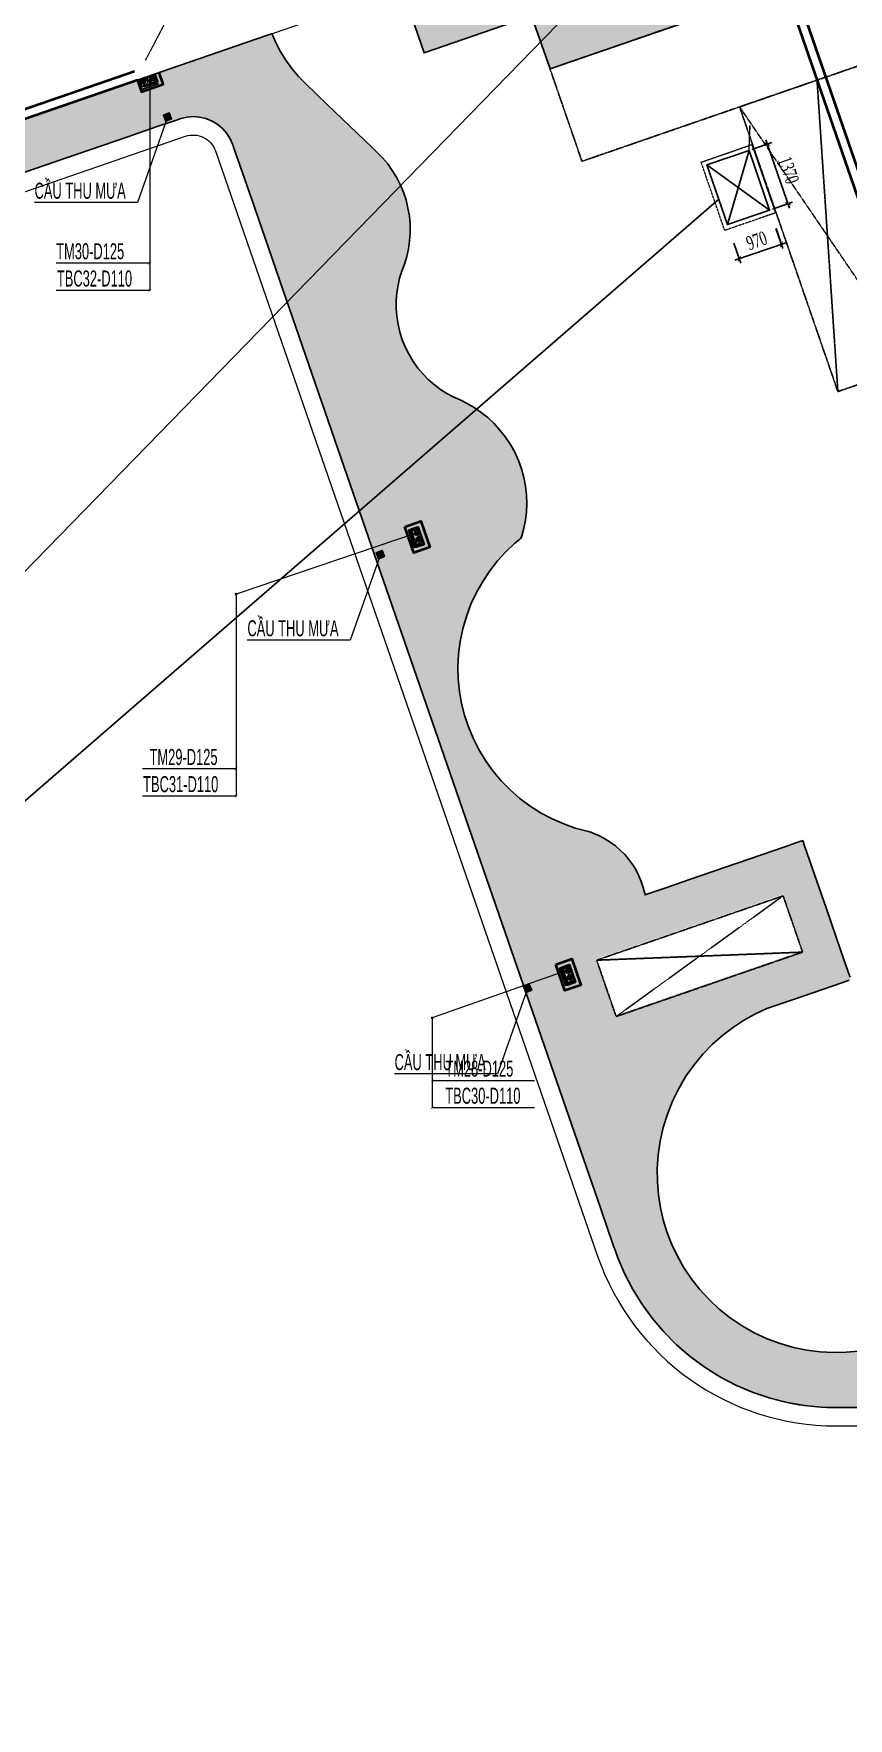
# Model space of a CAD drawing. Header units: millimetres. Extents: x -361340115 to 361596335, y -276742102 to 277032639.
# Drawn here: x 112941 to 130696, y 10792 to 47513 of the extents above; entities that cross this region are included whole.
import ezdxf
from ezdxf.lldxf.tags import DXFTag

# ---------------------------------------------------------------- set-up
doc = ezdxf.new("R2010")
doc.units = ezdxf.units.MM
doc.header["$MEASUREMENT"] = 0
doc.linetypes.add('DASHED', pattern=[4.5, 3, -1.5])
doc.linetypes.add('HIDDEN', pattern=[0.375, 0.25, -0.125])
for name, color, linetype, lineweight in [('A-DOOR', 1, 'Continuous', 9), ('AUDIT_I_220808132811-11', 7, 'Continuous', 9), ('KT-Kich thuoc', 159, 'Continuous', 18), ('KT-lomo nuoc', 3, 'HIDDEN', 5), ('KT-Net cat', 1, 'Continuous', 40), ('KT-Net thay', 7, 'Continuous', 15), ('SPE-MEP-HVAC', 140, 'Continuous', 0), ('Text _H2H', 7, 'Continuous', 18)]:
    doc.layers.add(name, color=color, linetype=linetype, lineweight=lineweight)
for name, color, linetype in [('A-FLOR-OVHD', 40, 'DASHED'), ('A-LANDSCAPE', 83, 'Continuous'), ('Hydraulic - Thep V', 9, 'Continuous'), ('KT-Net manh', 139, 'Continuous'), ('NDT text', 231, 'Continuous'), ('NDT Thiet bi', 40, 'Continuous'), ('ống thông hơi', 31, 'TH')]:
    doc.layers.add(name, color=color, linetype=linetype)
doc.layers.add('A-REVCLOUD', color=7, linetype='Continuous', true_color=0xfa291e)
doc.layers.add('MEP', color=130, linetype='Continuous', plot=False)
doc.styles.get("Standard").update_dxf_attribs({"font": 'arial.ttf'})
doc.styles.add('TEXTKT', font='hoatbif.shx', dxfattribs={"width": 0.8})
doc.styles.add('uv-abc', font='uv-abc.shx', dxfattribs={"width": 0.85, "height": 150})
doc.styles.add('vntimeh.shx', font='vntimeh.shx', dxfattribs={"width": 0.65})
tags = doc.linetypes.add('TH', pattern='A,1143.876301,["TH",Standard,S=466.984787,R=0,X=0,Y=-199.758304],53.151103,-896.638454,1197.027404', length=3290.693262).pattern_tags.tags
tags[4] = DXFTag(74, 10)
doc.dimstyles.new('1-150-HVAC DIM', dxfattribs={"dimscale": 100, "dimtxt": 3, "dimasz": 1, "dimexe": 1, "dimexo": 0, "dimgap": 1, "dimtad": 1, "dimdec": 0, "dimrnd": 10, "dimzin": 0, "dimdsep": 46, "dimtxsty": 'vntimeh.shx', "dimblk": 'ARCHTICK', "dimcen": 0.2, "dimdle": 1, "dimclrd": 7, "dimclre": 7, "dimclrt": 150, "dimadec": 0, "dimazin": 0, "dimtm": 1e-09, "dimtfac": 1, "dimtdec": 0, "dimtix": 1, "dimtmove": 0, "dimatfit": 3, "dimfxl": 3.6, "dimfxlon": 1, "dimtzin": 0, "dimarcsym": 0})
doc.dimstyles.new('1-40', dxfattribs={"dimscale": 40, "dimtxt": 5, "dimasz": 1.4, "dimexe": 1.4, "dimexo": 0.5, "dimgap": 0.5, "dimtad": 1, "dimdec": 0, "dimzin": 0, "dimdsep": 46, "dimtxsty": 'TEXTKT', "dimblk": 'ARCHTICK', "dimcen": 1.2, "dimdle": 1.2, "dimclrd": 7, "dimclre": 7, "dimclrt": 7, "dimadec": 0, "dimazin": 0, "dimtfac": 0.04, "dimtdec": 0, "dimtix": 1, "dimtmove": 2, "dimatfit": 3, "dimfxl": 1, "dimtolj": 2, "dimtzin": 0, "dimlwd": 5, "dimlwe": 5, "dimarcsym": 0})

# ---------------------------------------------------------------- blocks, each defined once
blk = doc.blocks.new('*U110')
at = {"layer": 'KT-lomo nuoc', "ltscale": 500}
for p, q in [((211, 273), (0, 0)), ((43, 297), (168, -24))]:
    blk.add_line(p, q, dxfattribs=at)
blk.add_lwpolyline([(43, 297), (211, 273), (168, -24), (0, 0)], close=True, dxfattribs=at)
blk = doc.blocks.new('*U116')
at = {"layer": 'KT-lomo nuoc', "ltscale": 500}
for p, q in [((211, 273), (0, 0)), ((43, 297), (168, -24))]:
    blk.add_line(p, q, dxfattribs=at)
blk.add_lwpolyline([(43, 297), (211, 273), (168, -24), (0, 0)], close=True, dxfattribs=at)
blk = doc.blocks.new('*U117')
at = {"layer": 'KT-lomo nuoc', "ltscale": 500}
for p, q in [((297, -43), (-24, -168)), ((273, -211), (0, 0))]:
    blk.add_line(p, q, dxfattribs=at)
blk.add_lwpolyline([(297, -43), (273, -211), (-24, -168), (0, 0)], close=True, dxfattribs=at)
blk = doc.blocks.new('A$C0DB07F86')
at = {"layer": 'KT-Net cat', "elevation": 0}
for points in [[(-62410, 8336), (-62322, 8080), (-61849, 8244), (-61938, 8499)], [(-62316, 8368), (-62260, 8208), (-61976, 8305), (-62032, 8466)]]:
    blk.add_lwpolyline(points, dxfattribs=at)
for points in [[(-56584, -1399), (-56234, -1279), (-56039, -1846), (-56388, -1967)], [(-56457, -1461), (-56296, -1406), (-56165, -1784), (-56326, -1839)], [(-53289, -10943), (-52939, -10822), (-52744, -11390), (-53093, -11510)], [(-53162, -11005), (-53001, -10950), (-52871, -11328), (-53031, -11383)]]:
    blk.add_lwpolyline(points, close=True, dxfattribs=at)
at = {"layer": 'KT-lomo nuoc', "linetype": 'HIDDEN', "xscale": -0.9999999999999997, "rotation": 10.8976534755902}
for name, p in [('*U117', (-62032, 8466, 0)), ('*U116', (-56183, -1734, 0)), ('*U110', (-52889, -11276, 0))]:
    blk.add_blockref(name, p, dxfattribs=at)
blk = doc.blocks.new('skylight+openings')
at = {"layer": 'A-FLOR-OVHD', "color": 4, "elevation": 2}
blk.add_lwpolyline([(49799, 14496), (58320, 14496), (58320, 12365), (49799, 12365)], close=True, dxfattribs=at)
at = {"layer": 'A-FLOR-OVHD'}
for points, elevation in [([(53434, 5800), (55220, 5800), (55220, 12365), (53434, 12365)], 0), ([(44420, -4200), (48719, -4200), (48719, -5499), (44420, -5499)], -6)]:
    blk.add_lwpolyline(points, close=True, dxfattribs=dict(at, elevation=elevation))
for points, elevation in [([(55220, 12365), (53434, 5800)], 0), ([(55220, 5800), (53434, 12365)], 0), ([(48719, -4200), (44420, -5499)], -6), ([(44420, -4200), (48719, -5499)], -6)]:
    blk.add_lwpolyline(points, dxfattribs=dict(at, elevation=elevation))
blk = doc.blocks.new('_ARCHTICK')
at = {"color": 0, "linetype": 'ByBlock', "const_width": 0.15}
blk.add_lwpolyline([(-0.5, -0.5), (0.5, 0.5)], dxfattribs=at)
blk = doc.blocks.new('*D222')
at = {"layer": 'Defpoints', "color": 0, "transparency": 16777216}
for p in [(51198, -82969, 0), (51647, -84269, 0), (52048, -84130, 0)]:
    blk.add_point(p, dxfattribs=at)
at = {"layer": 'KT-Net manh', "color": 7, "lineweight": -2, "transparency": 16777216}
for p, q in [((51259, -82948, 0), (51694, -82798, 0)), ((51566, -82736, 0), (52080, -84225, 0)), ((51708, -84248, 0), (52142, -84097, 0))]:
    blk.add_line(p, q, dxfattribs=at)
at = {"layer": 'KT-Net manh', "color": 7, "lineweight": -2, "transparency": 16777216, "xscale": 100, "yscale": 100, "zscale": 100}
for p, rotation in [((51599, -82830, 0), 109.0471432416784), ((52048, -84130, 0), 289.0471432416783)]:
    blk.add_blockref('_ARCHTICK', p, dxfattribs=dict(at, rotation=rotation))
at = {"layer": 'KT-Net manh', "color": 150, "transparency": 16777216, "insert": (52060, -83399, 0), "char_height": 300, "attachment_point": 5, "rotation": 289.0471, "style": 'vntimeh.shx'}
blk.add_mtext('1370', dxfattribs=at)
blk = doc.blocks.new('*D223')
at = {"layer": 'Defpoints', "color": 0, "transparency": 16777216}
for p in [(51198, -82969, 0), (50281, -83285, 0), (50987, -85329, 0)]:
    blk.add_point(p, dxfattribs=at)
at = {"layer": 'KT-Net manh', "color": 7, "lineweight": -2, "transparency": 16777216}
for p, q in [((51786, -84672, 0), (51936, -85107, 0)), ((50869, -84988, 0), (51019, -85423, 0)), ((51998, -84979, 0), (50892, -85361, 0))]:
    blk.add_line(p, q, dxfattribs=at)
at = {"layer": 'KT-Net manh', "color": 7, "lineweight": -2, "transparency": 16777216, "xscale": 100, "yscale": 100, "zscale": 100}
for p, rotation in [((51904, -85012, 0), 19.04713795307552), ((50987, -85329, 0), 199.0471379530755)]:
    blk.add_blockref('_ARCHTICK', p, dxfattribs=dict(at, rotation=rotation))
at = {"layer": 'KT-Net manh', "color": 150, "transparency": 16777216, "insert": (51364, -84934, 0), "char_height": 300, "attachment_point": 5, "rotation": 19.0471, "style": 'vntimeh.shx'}
blk.add_mtext('970', dxfattribs=at)
blk = doc.blocks.new('BA')
at = {"layer": 'NDT Thiet bi'}
for p, q in [((-23606, -408374), (-23661, -408374)), ((-23606, -408374), (-23659, -408360)), ((-23606, -408374), (-23659, -408389)), ((-23606, -408374), (-23654, -408347)), ((-23606, -408374), (-23654, -408402)), ((-23645, -408335), (-23606, -408374)), ((-23645, -408413), (-23606, -408374)), ((-23606, -408374), (-23633, -408327)), ((-23606, -408374), (-23633, -408422)), ((-23606, -408374), (-23620, -408321)), ((-23606, -408374), (-23620, -408428)), ((-23606, -408391), (-23606, -408319)), ((-23606, -408374), (-23592, -408321)), ((-23606, -408374), (-23578, -408327)), ((-23567, -408335), (-23606, -408374)), ((-23606, -408374), (-23558, -408347)), ((-23606, -408374), (-23553, -408360)), ((-23606, -408374), (-23551, -408374)), ((-23606, -408374), (-23578, -408422)), ((-23606, -408374), (-23553, -408389)), ((-23606, -408374), (-23558, -408402)), ((-23567, -408413), (-23606, -408374)), ((-23606, -408374), (-23592, -408428)), ((-23606, -408391), (-23606, -408429)), ((-23589, -408374), (-23551, -408374))]:
    blk.add_line(p, q, dxfattribs=at)
blk.add_lwpolyline([(-23680, -408448), (-23532, -408448), (-23532, -408301), (-23680, -408301)], close=True, dxfattribs=at)
blk.add_circle((-23606, -408374), 55, dxfattribs=at)
blk = doc.blocks.new('*U352')
h = blk.add_hatch(color=256)
edge = h.paths.add_edge_path()
edge.add_spline(control_points=[(-55, 0), (-39, -12), (-8, -36), (4, 39), (37, 14), (55, 0)], knot_values=[0, 0, 0, 0, 58.132459, 112.840763, 176.167011, 176.167011, 176.167011, 176.167011], degree=3, periodic=0)
edge.add_ellipse((0, 0), major_axis=(-38.9, 38.9), ratio=1, start_angle=225.0094, end_angle=315)
edge.add_ellipse((0, 0), major_axis=(-38.9, 38.9), ratio=1, start_angle=315, end_angle=405)
blk.add_circle((0, 0), 55)
blk.add_open_spline([(55, 0), (37, 14), (4, 39), (-8, -36), (-39, -12), (-55, 0)], degree=3, knots=[0, 0, 0, 0, 63.326248, 118.034553, 176.167011, 176.167011, 176.167011, 176.167011])
at = {"layer": 'Hydraulic - Thep V', "color": 2}
for p, q in [((-67, -59), (-66, -58)), ((-67, -62), (-66, -62)), ((-64, -62), (-64, -59)), ((-59, -62), (-59, -59)), ((-57, -59), (-57, -58)), ((-57, -62), (-57, -62)), ((57, -59), (57, -58)), ((57, -62), (57, -62)), ((59, -62), (59, -59)), ((64, -62), (64, -59)), ((66, -59), (66, -58)), ((66, -62), (66, -62))]:
    blk.add_line(p, q, dxfattribs=at)
at = {"layer": 'Hydraulic - Thep V', "const_width": 6.72}
blk.add_lwpolyline([(62, -79), (62, 3, 0.40574), (0, 63, 0.40574), (-62, 3), (-62, -79)], format="xyb", dxfattribs=at)
at = {"layer": 'Hydraulic - Thep V', "color": 2}
for points in [[(-56, -57), (-56, -58), (-67, -58), (-67, -57)], [(67, -57), (67, -58), (56, -58), (56, -57)]]:
    blk.add_lwpolyline(points, close=True, dxfattribs=at)
for points in [[(-67, -59), (-67, -62)], [(-57, -58), (-66, -58)], [(-57, -62), (-66, -62)], [(-66, -62), (-57, -62)], [(-57, -62), (-57, -59)], [(66, -58), (57, -58)], [(57, -59), (57, -62)], [(66, -62), (57, -62)], [(57, -62), (66, -62)], [(67, -62), (67, -59)]]:
    blk.add_lwpolyline(points, dxfattribs=at)
for centre, radius, start, end in [((-65, -61), 2.29, 57.0867, 122.9133), ((-65, -60), 2.29, 237.0867, 302.9133), ((-62, -67), 8.65, 73.2213, 106.7787), ((-62, -54), 8.65, 253.2213, 286.7787), ((-58, -61), 2.29, 57.0867, 122.9133), ((-58, -60), 2.29, 237.0867, 302.9133), ((58, -61), 2.29, 57.0867, 122.9133), ((58, -60), 2.29, 237.0867, 302.9133), ((62, -67), 8.65, 73.2213, 106.7787), ((62, -54), 8.65, 253.2213, 286.7787), ((65, -61), 2.29, 57.0867, 122.9133), ((65, -60), 2.29, 237.0867, 302.9133)]:
    blk.add_arc(centre, radius, start, end, dxfattribs=at)
blk = doc.blocks.new('*U353')
h = blk.add_hatch(color=256)
edge = h.paths.add_edge_path()
edge.add_spline(control_points=[(-55, 0), (-39, -12), (-8, -36), (4, 39), (37, 14), (55, 0)], knot_values=[0, 0, 0, 0, 58.132459, 112.840763, 176.167011, 176.167011, 176.167011, 176.167011], degree=3, periodic=0)
edge.add_ellipse((0, 0), major_axis=(-38.9, 38.9), ratio=1, start_angle=225.0094, end_angle=315)
edge.add_ellipse((0, 0), major_axis=(-38.9, 38.9), ratio=1, start_angle=315, end_angle=405)
blk.add_circle((0, 0), 55)
blk.add_open_spline([(55, 0), (37, 14), (4, 39), (-8, -36), (-39, -12), (-55, 0)], degree=3, knots=[0, 0, 0, 0, 63.326248, 118.034553, 176.167011, 176.167011, 176.167011, 176.167011])
at = {"layer": 'Hydraulic - Thep V', "color": 2}
for p, q in [((-67, -59), (-66, -58)), ((-67, -62), (-66, -62)), ((-64, -62), (-64, -59)), ((-59, -62), (-59, -59)), ((-57, -59), (-57, -58)), ((-57, -62), (-57, -62)), ((57, -59), (57, -58)), ((57, -62), (57, -62)), ((59, -62), (59, -59)), ((64, -62), (64, -59)), ((66, -59), (66, -58)), ((66, -62), (66, -62))]:
    blk.add_line(p, q, dxfattribs=at)
at = {"layer": 'Hydraulic - Thep V', "const_width": 6.72}
blk.add_lwpolyline([(62, -79), (62, 3, 0.40574), (0, 63, 0.40574), (-62, 3), (-62, -79)], format="xyb", dxfattribs=at)
at = {"layer": 'Hydraulic - Thep V', "color": 2}
for points in [[(-56, -57), (-56, -58), (-67, -58), (-67, -57)], [(67, -57), (67, -58), (56, -58), (56, -57)]]:
    blk.add_lwpolyline(points, close=True, dxfattribs=at)
for points in [[(-67, -59), (-67, -62)], [(-57, -58), (-66, -58)], [(-57, -62), (-66, -62)], [(-66, -62), (-57, -62)], [(-57, -62), (-57, -59)], [(66, -58), (57, -58)], [(57, -59), (57, -62)], [(66, -62), (57, -62)], [(57, -62), (66, -62)], [(67, -62), (67, -59)]]:
    blk.add_lwpolyline(points, dxfattribs=at)
for centre, radius, start, end in [((-65, -61), 2.29, 57.0867, 122.9133), ((-65, -60), 2.29, 237.0867, 302.9133), ((-62, -67), 8.65, 73.2213, 106.7787), ((-62, -54), 8.65, 253.2213, 286.7787), ((-58, -61), 2.29, 57.0867, 122.9133), ((-58, -60), 2.29, 237.0867, 302.9133), ((58, -61), 2.29, 57.0867, 122.9133), ((58, -60), 2.29, 237.0867, 302.9133), ((62, -67), 8.65, 73.2213, 106.7787), ((62, -54), 8.65, 253.2213, 286.7787), ((65, -61), 2.29, 57.0867, 122.9133), ((65, -60), 2.29, 237.0867, 302.9133)]:
    blk.add_arc(centre, radius, start, end, dxfattribs=at)
blk = doc.blocks.new('EWJRWR')
at = {"extrusion": (1.54584e-19, -1.49429e-06, 1), "elevation": 0}
blk.add_lwpolyline([(-47513, 136860), (-47177, 136860), (-47177, 136875), (-47513, 136875)], close=True, dxfattribs=at)
at = {"layer": 'NDT text'}
for points in [[(-47108, 136860), (-47568, 136860), (-47568, 137115), (-47108, 137115)], [(-47163, 136860), (-47513, 136860), (-47513, 137060), (-47163, 137060)]]:
    blk.add_lwpolyline(points, close=True, dxfattribs=at)
at = {"layer": 'ống thông hơi', "ltscale": 0.6, "extrusion": (0.000642077, -0.063337, 0.997992), "xscale": -1, "rotation": 0.0003954788762872141}
blk.add_blockref('*U352', (-46044, 137132, -8700), dxfattribs=at)
at = {"layer": 'ống thông hơi', "ltscale": 0.6, "extrusion": (0.000642077, -0.063337, 0.997992), "xscale": -1.136363636363638, "yscale": 1.136363636363639, "zscale": 1.136363636363637, "rotation": 0.0003954788762872141}
blk.add_blockref('*U353', (-45876, 137141, -8700), dxfattribs=at)
blk = doc.blocks.new('A$C3d8987ab')
at = {"layer": 'A-REVCLOUD', "color": 6}
for points, elevation in [([(23808.9, -94141.5), (33462.4, -94141.5), (48646.6, -78550.2)], 0), ([(50730.1, -84585.1), (50281.4, -83285.3), (51198.3, -82968.8), (51647, -84268.5), (50730.1, -84585.1)], 0), ([(23669.7, -98323.3), (34057.9, -98323.3), (50539.7, -84033.4)], 1.3)]:
    blk.add_lwpolyline(points, dxfattribs=dict(at, elevation=elevation))
at = {"layer": 'KT-Kich thuoc', "elevation": 0}
blk.add_lwpolyline([(51198.3, -82968.8), (51219.2, -82427.1)], dxfattribs=at)
at = {"layer": 'KT-Net manh', "color": 3, "elevation": 0}
blk.add_lwpolyline([(50730.1, -84585.1), (50281.4, -83285.3), (51198.3, -82968.8), (51647, -84268.5)], close=True, dxfattribs=at)
at = {"layer": 'KT-Net manh', "color": 1, "elevation": 0}
for points in [[(50730.1, -84585.1), (51198.3, -82968.8)], [(50281.4, -83285.3), (51647, -84268.5)]]:
    blk.add_lwpolyline(points, dxfattribs=at)
at = {"layer": 'KT-Net manh', "color": 3}
for p2, distance, picture, middle in [((50281.4, -83285.3, 0), 2161.7, '*D223', (51363.7, -84934.1, 0)), ((51647, -84268.5, 0), 424, '*D222', (52059.8, -83398.7, 0))]:
    dim = blk.add_aligned_dim(p1=(51198.3, -82968.8, 0), p2=p2, distance=distance, dimstyle='1-150-HVAC DIM', dxfattribs=at)
    dim.commit()
    dim.dimension.update_dxf_attribs({"geometry": picture, "text_midpoint": middle})
blk = doc.blocks.new('KJRTWETEYE')
at = {"extrusion": (-1.10681e-08, 3.20511e-08, 1), "xscale": -0.8675320420405352, "yscale": 0.8675320420405352, "zscale": 0.8675320420405352, "rotation": 199.0469744530329}
blk.add_blockref('EWJRWR', (-66076, 161102, 0), dxfattribs=at)
at = {"extrusion": (3.20511e-08, 1.10681e-08, 1), "xscale": -0.8675320420405351, "yscale": 0.8675320420405351, "zscale": 0.8675320420405352, "rotation": 109.0469744530329}
for p in [(65478, 25406, 0), (68774, 15859, 0)]:
    blk.add_blockref('EWJRWR', p, dxfattribs=at)
at = {"layer": 'NDT text', "ltscale": 0.2, "style": 'uv-abc', "width": 0.6}
for s, p in [('TM30-D125', (-68104, 31500, 3)), ('TBC32-D110', (-68088, 30907, 3)), ('TM29-D125', (-66069, 20477, 0)), ('TBC31-D110', (-66209, 19885, 0)), ('TM28-D125', (-59623, 13685, -12)), ('TBC30-D110', (-59623, 13093, -12))]:
    blk.add_text(s, height=350, dxfattribs=at).set_placement(p)
at = {"layer": 'Text _H2H', "color": 231}
for points, override in [([(-66205, 35374, 4), (-66064, 35419, 4), (-66064, 30823, 4)], {"dimasz": 1.5, "dimtad": 0, "dimldrblk": 'Dot'}), ([(-66064, 31416, 4), (-68106, 31416, 4)], {"dimasz": 1.5, "dimtad": 0, "dimclrd": 7, "dimldrblk": 'ARCHTICK'}), ([(-66064, 30823, 4), (-68106, 30823, 4)], {"dimasz": 1.5, "dimtad": 0, "dimclrd": 7, "dimldrblk": 'ARCHTICK'}), ([(-60188, 25371), (-60233, 25535), (-64184, 24202)], {"dimasz": 1.5, "dimtad": 0, "dimldrblk": 'Dot'}), ([(-64184, 24202), (-64184, 19800)], {"dimasz": 1.5, "dimtad": 0, "dimldrblk": 'Dot'}), ([(-64184, 20393), (-66226, 20393)], {"dimasz": 1.5, "dimtad": 0, "dimclrd": 7, "dimldrblk": 'ARCHTICK'}), ([(-64184, 19800), (-66226, 19800)], {"dimasz": 1.5, "dimtad": 0, "dimclrd": 7, "dimldrblk": 'ARCHTICK'}), ([(-56909, 15840, -11), (-56954, 16004, -11), (-59908, 14964, -11)], {"dimasz": 1.5, "dimtad": 0, "dimldrblk": 'Dot'}), ([(-59908, 14964, -11), (-59908, 13008, -11)], {"dimasz": 1.5, "dimtad": 0, "dimldrblk": 'Dot'}), ([(-59908, 13601, -11), (-57676, 13601, -11)], {"dimasz": 1.5, "dimtad": 0, "dimclrd": 7, "dimldrblk": 'ARCHTICK'}), ([(-59908, 13008, -11), (-57676, 13008, -11)], {"dimasz": 1.5, "dimtad": 0, "dimclrd": 7, "dimldrblk": 'ARCHTICK'})]:
    blk.add_leader(points, dimstyle='1-40', override=override, dxfattribs=at)
blk = doc.blocks.new('RKWEWE')
blk.add_blockref('KJRTWETEYE', (181535, 11095))
at = {"xscale": -0.9341895732604871, "yscale": 0.9341895732604871, "zscale": 0.9341895732604871, "rotation": 291.6932258405482}
for p in [(462187, 207203), (466826, 197665), (470034, 188209)]:
    blk.add_blockref('BA', p, dxfattribs=at)
at = {"layer": 'NDT text', "ltscale": 0.2, "style": 'uv-abc', "width": 0.6}
for p in [(112960, 43915), (117599, 34377), (120807, 24921)]:
    blk.add_text('CẦU THU MƯA', height=350, dxfattribs=at).set_placement(p)
at = {"layer": 'Text _H2H', "color": 231}
for points in [[(115858, 45696), (115202, 43831), (112955, 43831)], [(120497, 36159), (119841, 34294), (117594, 34294)], [(123705, 26703), (123049, 24838), (120802, 24838)]]:
    blk.add_leader(points, dimstyle='1-40', override={"dimasz": 1, "dimtad": 0, "dimldrblk": 'Dot'}, dxfattribs=at)
blk = doc.blocks.new('A$Cd3fdeb23')
blk.add_blockref('RKWEWE', (-181388, -20650, 0))
blk.add_blockref('A$C3d8987ab', (-104054, 107286, 0))

msp = doc.modelspace()

# ---------------------------------------------------------------- hatches: boundary and pattern name
at = {"layer": 'A-LANDSCAPE'}
h = msp.add_hatch(dxfattribs=at)
h.set_pattern_fill('GRASS', color=256, scale=300)
h.set_pattern_definition([(109.04714, (53518.9, 2459.66), (-269.7463, 131.28946), [56.25, -368.0141]), (64.04714, (53518.9, 2459.66), (-269.7463, 131.2895), [56.25, -243.75]), (154.04714, (53518.9, 2459.66), (-131.2895, -269.7463), [56.25, -243.75])])
h.paths.add_polyline_path([(128402.1, 57300), (130670.7, 58083.3), (131166.8, 56646.5), (128898.2, 55863.3)], flags=16)
edge = h.paths.add_edge_path()
edge.add_line((114632.4, 56769.5), (114010.7, 58573.1))
edge.add_line((114010.7, 58573.1), (113368.1, 60434.1))
edge.add_arc((117231.4, 62226.3), 4258.7, 85.92665, 204.88686, ccw=False)
edge.add_line((117533.9, 66474.2), (132592.7, 62123.1))
edge.add_arc((131774.2, 58388.7), 3823, 19.24054, 77.63771, ccw=False)
edge.add_line((135383.7, 59648.5), (139511.4, 47718))
edge.add_line((139511.4, 47718), (140953.6, 43548.9))
edge.add_line((140953.6, 43548.9), (139747.7, 43126.6))
edge.add_line((139747.7, 43126.6), (139286.4, 44462.7))
edge.add_line((139286.4, 44462.7), (139271.1, 44458.5))
edge.add_line((139271.1, 44458.5), (136601.4, 52191.6))
edge.add_line((136601.4, 52191.6), (128959.7, 49553.4))
edge.add_line((128959.7, 49553.4), (129315, 48518.4))
edge.add_line((129315, 48518.4), (124195.1, 46745))
edge.add_line((124195.1, 46745), (123794.8, 47904.3))
edge.add_line((123794.8, 47904.3), (121451.3, 47095.2))
edge.add_line((121451.3, 47095.2), (120970, 48489.3))
edge.add_line((120970, 48489.3), (125629.6, 50098.2))
edge.add_line((125629.6, 50098.2), (126111, 48704))
edge.add_line((126111, 48704), (127216.9, 49085.8))
edge.add_line((127216.9, 49085.8), (124776.6, 56154.1))
edge.add_line((124776.6, 56154.1), (126572.6, 56774.1))
edge.add_line((126572.6, 56774.1), (125888.2, 58756.5))
edge.add_line((125888.2, 58756.5), (129432.9, 59980.3))
edge.add_line((129432.9, 59980.3), (128914.1, 61482.9))
edge.add_arc((127496.2, 60993.4), 1500, 19.04714, 73.88369)
edge.add_line((127912.6, 62434.5), (123755, 63635.8))
edge.add_arc((123477.4, 62675.1), 1000, 73.88369, 199.04714)
edge.add_line((122532.1, 62348.8), (123411.9, 59800.6))
edge.add_line((123411.9, 59800.6), (114632.4, 56769.5))
h = msp.add_hatch(dxfattribs=at)
h.set_pattern_fill('GRASS', color=256, scale=300)
h.set_pattern_definition([(109.04714, (211384.8, 56962.35), (-269.7463, 131.28946), [56.25, -368.0141]), (64.04714, (211384.8, 56962.35), (-269.7463, 131.2895), [56.25, -243.75]), (154.04714, (211384.8, 56962.35), (-131.2895, -269.7463), [56.25, -243.75])])
edge = h.paths.add_edge_path()
edge.add_spline(control_points=[(134329.4, 22776.3), (134427.5, 19328.2), (131017.1, 18809.7), (127606.7, 18291.3), (126675.7, 21612.9), (125744.7, 24934.4), (128927.7, 26264.1)], knot_values=[2, 2, 2, 3.4483736, 3.4483736, 4.8967472, 4.8967472, 6.3451208, 6.3451208, 6.3451208], weights=[1, 0.7490384, 1, 0.7490384, 1, 0.7490384, 1], degree=2, periodic=0)
edge.add_spline(control_points=[(128927.7, 26264.1), (129840.3, 26579.1), (130752.8, 26894.2)], knot_values=[6.3451208, 6.3451208, 6.3451208, 7.3451208, 7.3451208, 7.3451208], weights=[1, 1, 1], degree=2, periodic=0)
edge.add_spline(control_points=[(130752.8, 26894.2), (130229.4, 28410.4), (129705.9, 29926.6)], knot_values=[7.3451208, 7.3451208, 7.3451208, 8.3451208, 8.3451208, 8.3451208], weights=[1, 1, 1], degree=2, periodic=0)
edge.add_spline(control_points=[(129705.9, 29926.6), (127986.5, 29333), (126267, 28739.4)], knot_values=[8.3451208, 8.3451208, 8.3451208, 9.3451208, 9.3451208, 9.3451208], weights=[1, 1, 1], degree=2, periodic=0)
edge.add_spline(control_points=[(126267, 28739.4), (126062.3, 29788.3), (125045.8, 30118.6)], knot_values=[9.3451208, 9.3451208, 9.3451208, 10.4090512, 10.4090512, 10.4090512], weights=[1, 0.8618119, 1], degree=2, periodic=0)
edge.add_spline(control_points=[(125045.8, 30118.6), (122799.5, 30611), (122281.7, 32851.5), (121763.8, 35092.1), (123566.1, 36520.3)], knot_values=[10.4090512, 10.4090512, 10.4090512, 11.5368958, 11.5368958, 12.6647404, 12.6647404, 12.6647404], weights=[1, 0.8451651, 1, 0.8451651, 1], degree=2, periodic=0)
edge.add_spline(control_points=[(123566.1, 36520.3), (124280.9, 38718.3), (122133.1, 39572.1)], knot_values=[12.6647404, 12.6647404, 12.6647404, 14.1715455, 14.1715455, 14.1715455], weights=[1, 0.7293653, 1], degree=2, periodic=0)
edge.add_spline(control_points=[(122133.1, 39572.1), (120289.4, 40437.7), (120971.1, 42357.1)], knot_values=[14.1715455, 14.1715455, 14.1715455, 15.6446197, 15.6446197, 15.6446197], weights=[1, 0.7407991, 1], degree=2, periodic=0)
edge.add_spline(control_points=[(120971.1, 42357.1), (121570.7, 43812), (120444.3, 44911)], knot_values=[15.6446197, 15.6446197, 15.6446197, 16.8331819, 16.8331819, 16.8331819], weights=[1, 0.8285513, 1], degree=2, periodic=0)
edge.add_spline(control_points=[(120444.3, 44911), (119648.3, 45675.7), (118852.3, 46440.5)], knot_values=[16.8331819, 16.8331819, 16.8331819, 17.8331819, 17.8331819, 17.8331819], weights=[1, 1, 1], degree=2, periodic=0)
edge.add_spline(control_points=[(118852.3, 46440.5), (118375.9, 46898.2), (118135.8, 47513.6)], knot_values=[17.8331819, 17.8331819, 17.8331819, 18.2666754, 18.2666754, 18.2666754], weights=[1, 0.9766022, 1], degree=2, periodic=0)
edge.add_spline(control_points=[(118135.8, 47513.6), (111293.6, 45150.8), (104451.4, 42788)], knot_values=[18.2666754, 18.2666754, 18.2666754, 19.2666754, 19.2666754, 19.2666754], weights=[1, 1, 1], degree=2, periodic=0)
edge.add_spline(control_points=[(104451.4, 42788), (104696, 42079.5), (104940.7, 41371)], knot_values=[19.2666754, 19.2666754, 19.2666754, 20.2666754, 20.2666754, 20.2666754], weights=[1, 1, 1], degree=2, periodic=0)
edge.add_spline(control_points=[(104940.7, 41371), (102175.6, 40416.3), (99410.6, 39461.7)], knot_values=[20.2666754, 20.2666754, 20.2666754, 21.2666754, 21.2666754, 21.2666754], weights=[1, 1, 1], degree=2, periodic=0)
edge.add_spline(control_points=[(99410.6, 39461.7), (99590.7, 38939.6), (99770.8, 38417.5)], knot_values=[21.2666754, 21.2666754, 21.2666754, 22.2666754, 22.2666754, 22.2666754], weights=[1, 1, 1], degree=2, periodic=0)
edge.add_spline(control_points=[(99770.8, 38417.5), (105230.6, 40301.2), (110690.3, 42184.8)], knot_values=[22.2666754, 22.2666754, 22.2666754, 23.2666754, 23.2666754, 23.2666754], weights=[1, 1, 1], degree=2, periodic=0)
edge.add_spline(control_points=[(110690.3, 42184.8), (110749.3, 42231.2), (110756.6, 42305.9)], knot_values=[23.2666754, 23.2666754, 23.2666754, 24.0727035, 24.0727035, 24.0727035], weights=[1, 0.9198831, 1], degree=2, periodic=0)
edge.add_spline(control_points=[(110756.6, 42305.9), (110868.5, 42820.9), (110980.4, 43335.8)], knot_values=[24.0727035, 24.0727035, 24.0727035, 25.0727035, 25.0727035, 25.0727035], weights=[1, 1, 1], degree=2, periodic=0)
edge.add_spline(control_points=[(110980.4, 43335.8), (111105.8, 43953), (111708.3, 44136.3)], knot_values=[25.0727035, 25.0727035, 25.0727035, 26.1476987, 26.1476987, 26.1476987], weights=[1, 0.8589926, 1], degree=2, periodic=0)
edge.add_spline(control_points=[(111708.3, 44136.3), (113914.5, 44895.3), (116120.7, 45654.2)], knot_values=[26.1476987, 26.1476987, 26.1476987, 27.1476987, 27.1476987, 27.1476987], weights=[1, 1, 1], degree=2, periodic=0)
edge.add_spline(control_points=[(116120.7, 45654.2), (116983.4, 45952.4), (117281.7, 45089.7)], knot_values=[27.1476987, 27.1476987, 27.1476987, 28.71843, 28.71843, 28.71843], weights=[1, 0.7071298, 1], degree=2, periodic=0)
edge.add_spline(control_points=[(117281.7, 45089.7), (121446.3, 33044.3), (125610.9, 20999)], knot_values=[28.71843, 28.71843, 28.71843, 29.71843, 29.71843, 29.71843], weights=[1, 1, 1], degree=2, periodic=0)
edge.add_spline(control_points=[(125610.9, 20999), (126798.1, 17565.5), (130431, 17565.5)], knot_values=[29.71843, 29.71843, 29.71843, 30.9563482, 30.9563482, 30.9563482], weights=[1, 0.8144828, 1], degree=2, periodic=0)
edge.add_line((130431, 17565.5), (135970.9, 17565.5))
edge.add_spline(control_points=[(135970.9, 17565.5), (141429.1, 17565.5), (141429.1, 24644.3)], knot_values=[31.9563482, 31.9563482, 31.9563482, 33.5271445, 33.5271445, 33.5271445], weights=[1, 0.7071068, 1], degree=2, periodic=0)
edge.add_spline(control_points=[(141429.1, 24644.3), (141429.1, 25654.9), (141429.1, 26665.5)], knot_values=[33.5271445, 33.5271445, 33.5271445, 34.5271445, 34.5271445, 34.5271445], weights=[1, 1, 1], degree=2, periodic=0)
edge.add_spline(control_points=[(141429.1, 26665.5), (140899.6, 26665.4), (140370.1, 26665.2)], knot_values=[34.5271445, 34.5271445, 34.5271445, 35.5271445, 35.5271445, 35.5271445], weights=[1, 1, 1], degree=2, periodic=0)
edge.add_spline(control_points=[(140370.1, 26665.2), (140370, 23178.3), (138639.9, 23177.9), (136909.7, 23177.6), (136909.2, 26664.5)], knot_values=[35.5271445, 35.5271445, 35.5271445, 37.0977701, 37.0977701, 38.6683956, 38.6683956, 38.6683956], weights=[1, 0.7071672, 1, 0.7071672, 1], degree=2, periodic=0)
edge.add_spline(control_points=[(136909.2, 26664.5), (135619.3, 26665.6), (134329.4, 26666.8)], knot_values=[0, 0, 0, 1, 1, 1], weights=[1, 1, 1], degree=2, periodic=0)
edge.add_spline(control_points=[(134329.4, 26666.8), (134329.4, 24721.6), (134329.4, 22776.3)], knot_values=[1, 1, 1, 2, 2, 2], weights=[1, 1, 1], degree=2, periodic=0)
h.paths.add_polyline_path([(125626.2, 26116.5), (125202.2, 27344.5), (129266.4, 28747.6), (129690.3, 27519.6)], flags=16)
h.paths.add_polyline_path([(134601.1, 26178), (135902.7, 26176.3), (135902.7, 22090.5), (134601.1, 22090.5)], flags=16)
h.paths.add_polyline_path([(135799.2, 21890.5), (135803.1, 19293), (134698.1, 19299.4), (134699.2, 21891)], flags=16)

# ---------------------------------------------------------------- linework, layer by layer
at = {"layer": 'A-DOOR'}
for p, q in [((127488.9, 44712.8), (128594.9, 45094.6)), ((128594.9, 45094.6), (129109.4, 43604.2)), ((129109.4, 43604.2), (128920.5, 43539))]:
    msp.add_line(p, q, dxfattribs=at)
at = {"layer": 'A-LANDSCAPE', "elevation": 0}
msp.add_lwpolyline([(129316.4, 48514.3), (124195.1, 46745), (123794.8, 47904.3), (121451.3, 47095.2), (120970, 48489.3)], dxfattribs=at)
at = {"layer": 'A-LANDSCAPE'}
for points in [[(130733.5, 26950.3, 0), (130693.9, 27064.8, 0), (130535.8, 27522.8, 0), (130219.5, 28438.9, 0), (129903.2, 29355, 0), (129745.1, 29813, 0), (129704.8, 29926.3, 0), (129575, 29881.4, 0), (129315.3, 29791.8, 0), (127237.5, 29074.4, 0), (126718.1, 28895.1, 0), (126458.4, 28805.4, 0), (126328.5, 28760.6, 0), (126266.7, 28741.1, 0), (126260.1, 28773.2, 0), (126227.5, 28901.7, 0), (126184.9, 29029.6, 0), (126132.1, 29155.7, 0), (126069.2, 29278.7, 0), (125996.5, 29397.6, 0), (125914.4, 29511.1, 0), (125823.6, 29618.2, 0), (125724.9, 29718, 0), (125619.2, 29809.4, 0), (125507.5, 29892, 0), (125391, 29965.1, 0), (125270.8, 30028.5, 0), (125148, 30081.9, 0), (125086.1, 30105, 0), (125055, 30115.5, 0), (125032.8, 30121.4, 0), (125001, 30128.7, 0), (124746.5, 30197.7, 0), (124493.2, 30286.7, 0), (124243.4, 30395.9, 0), (123999.5, 30525.3, 0), (123764, 30674.4, 0), (123539, 30842.2, 0), (123326.9, 31027.7, 0), (123129.6, 31229.2, 0), (122948.9, 31444.9, 0), (122786.2, 31672.7, 0), (122642.5, 31910.5, 0), (122518.8, 32155.7, 0), (122415.1, 32406.1, 0), (122331.7, 32659.3, 0), (122268, 32913.3, 0), (122222.4, 33173.4, 0), (122195.5, 33440.9, 0), (122188.5, 33713.6, 0), (122202.3, 33989.6, 0), (122237.4, 34266.3, 0), (122294.1, 34541.3, 0), (122372.1, 34812, 0), (122471, 35076.1, 0), (122589.7, 35331.2, 0), (122727, 35575.1, 0), (122881.3, 35805.8, 0), (123050.8, 36021.7, 0), (123233.4, 36221.5, 0), (123427, 36404.3, 0), (123527.3, 36489.1, 0), (123552.7, 36509.6, 0), (123565.4, 36519.7, 0), (123569.2, 36529.8, 0), (123581.8, 36570.3, 0), (123625.9, 36737.2, 0), (123658.8, 36910.9, 0), (123679.4, 37090.5, 0), (123686.9, 37274.7, 0), (123680.4, 37462.1, 0), (123659.2, 37651, 0), (123623, 37839.9, 0), (123571.7, 38027, 0), (123505.5, 38210.3, 0), (123424.8, 38388.2, 0), (123330.4, 38559, 0), (123223.2, 38721.1, 0), (123104.5, 38873.2, 0), (122975.7, 39014.1, 0), (122838.2, 39143, 0), (122693.7, 39259.2, 0), (122543.8, 39362.4, 0), (122390, 39452.4, 0), (122233.9, 39529.4, 0), (122083.1, 39596.3, 0), (121944.2, 39672, 0), (121807.9, 39759.4, 0), (121675.6, 39858.5, 0), (121548.6, 39969.3, 0), (121428.4, 40091.4, 0), (121316.5, 40224, 0), (121214.1, 40366.4, 0), (121122.5, 40517.5, 0), (121042.8, 40676, 0), (120975.7, 40840.6, 0), (120922, 41009.6, 0), (120881.9, 41181.4, 0), (120855.6, 41354.5, 0), (120842.9, 41527.2, 0), (120843.5, 41697.9, 0), (120856.7, 41865.3, 0), (120881.7, 42028, 0), (120917.7, 42185.1, 0), (120963.6, 42335.5, 0), (121021.4, 42490.5, 0), (121070.5, 42653.5, 0), (121108.2, 42822.5, 0), (121133.5, 42996.4, 0), (121145.7, 43173.9, 0), (121144.2, 43353.3, 0), (121128.8, 43533.2, 0), (121099.3, 43711.9, 0), (121056.1, 43887.7, 0), (120999.5, 44059.2, 0), (120930.2, 44224.8, 0), (120849.2, 44383.2, 0), (120757.5, 44533.2, 0), (120656.3, 44673.8, 0), (120546.9, 44804.4, 0), (120310.2, 45039.9, 0), (119348.3, 45964, 0), (118867.4, 46426, 0), (118832.2, 46460, 0), (118792.3, 46499.8, 0), (118714.6, 46581.7, 0), (118568.3, 46754.8, 0), (118435.1, 46939, 0), (118316.2, 47132.7, 0), (118212.6, 47334.3, 0), (118166.7, 47437.4, 0), (118145.3, 47489.5, 0), (118140.1, 47502.6, 0), (118137.6, 47509.1, 0), (118136.3, 47512.4, 0), (118125.6, 47510.1, 0), (117996.5, 47465.5, 0), (115929.4, 46751.7, 0), (111795.4, 45324.1, 0)], [(112302.7, 44340.8, 0), (113635.7, 44799.4, 0), (114968.7, 45257.9, 0), (115635.1, 45487.2, 0), (115968.4, 45601.8, 0), (116051.7, 45630.5, 0), (116093.4, 45644.8, 0), (116114.2, 45652, 0), (116123.2, 45655.1, 0), (116153, 45664.7, 0), (116278.9, 45693.5, 0), (116413.7, 45704.3, 0), (116553.3, 45694.3, 0), (116693, 45662.2, 0), (116827.5, 45607.7, 0), (116951.5, 45532.8, 0), (117060.8, 45440.5, 0), (117152.1, 45335.2, 0), (117224, 45221.7, 0), (117276.4, 45104.6, 0), (117281.6, 45089.9, 0), (117283.7, 45083.9, 0), (117288.6, 45069.6, 0), (117298.5, 45041.2, 0), (117318.1, 44984.4, 0), (117357.5, 44870.6, 0), (117436.1, 44643.2, 0), (117750.6, 43733.5, 0), (118379.7, 41914.1, 0), (119637.8, 38275.2, 0), (124670.2, 23719.8, 0), (125299.3, 21900.3, 0), (125456.6, 21445.5, 0), (125535.2, 21218, 0), (125574.5, 21104.3, 0), (125594.2, 21047.5, 0), (125604, 21019, 0), (125608.9, 21004.8, 0), (125611.5, 20997.4, 0), (125673.9, 20826.9, 0), (125819.2, 20487.9, 0), (125992.1, 20154.2, 0), (126192.6, 19828.8, 0), (126420.2, 19515.3, 0), (126673.8, 19216.7, 0), (126952, 18936.3, 0), (127252.5, 18677, 0), (127573.1, 18441.4, 0), (127910.6, 18231.7, 0), (128262.1, 18049.6, 0), (128624, 17896.3, 0), (128993, 17772.4, 0), (129365.5, 17678, 0), (129738.3, 17612.7, 0), (130108, 17575.7, 0), (130290.9, 17567.4, 0), (130381.7, 17565.7, 0), (130478.5, 17565.5, 0), (131315.3, 17565.5, 0)], [(130925.7, 18797, 0), (130651.7, 18771.7, 0), (130370.1, 18765.9, 0), (130082.9, 18781, 0), (129792.4, 18818.1, 0), (129500.9, 18878, 0), (129211.2, 18961.1, 0), (128926, 19067.5, 0), (128648, 19196.9, 0), (128380.1, 19348.2, 0), (128124.7, 19520.4, 0), (127884.3, 19711.7, 0), (127660.9, 19920.2, 0), (127456.1, 20143.6, 0), (127271.3, 20379.3, 0), (127107.4, 20625, 0), (126964.8, 20877.9, 0), (126843.6, 21135.5, 0), (126743.6, 21395.3, 0), (126664.1, 21655.4, 0), (126602.4, 21922.3, 0), (126558.9, 22199.5, 0), (126535.2, 22485.1, 0), (126532.6, 22777.1, 0), (126552.4, 23073.2, 0), (126595.3, 23370.9, 0), (126661.9, 23667.5, 0), (126752.2, 23960.1, 0), (126865.6, 24246, 0), (127001.5, 24522.5, 0), (127158.4, 24786.9, 0), (127334.8, 25036.9, 0), (127528.6, 25270.5, 0), (127737.6, 25486, 0), (127959.4, 25682.3, 0), (128191.4, 25858.3, 0), (128431.2, 26013.7, 0), (128676.2, 26148.4, 0), (128924.1, 26262.6, 0), (129477.1, 26453.8, 0), (130579.8, 26834.5, 0), (130717.7, 26882.1, 0)]]:
    msp.add_polyline3d(points, dxfattribs=at)
at = {"layer": 'AUDIT_I_220808132811-11'}
for points in [[(112341.8, 56202.1), (109927, 63196.7, 0.3643585), (105218.9, 65251.6), (76283.2, 55269.4, 0.4519048), (74066.8, 49616.3), (82180, 36002.4, 0.3106789), (88343, 34031.2), (110865.9, 41822.5, 0.2299221), (111150.7, 42237.3), (111371.6, 43254, -0.27899), (111830.5, 43755.6), (116250.8, 45276.2, -0.4143404), (116903.4, 44959.1), (125232.6, 20868.4, 0.3197537), (130430.7, 17165.6), (175568.1, 17165.6, 0.4808686), (180708.6, 23596.5), (180100, 26291.6), (180054.7, 26492), (178279.3, 35011.7)], [(110690, 42184.9, 0.2042795), (110756.3, 42306.1), (110980.1, 43335.9, -0.2754116), (111708, 44136.4), (116120.4, 45654.3, -0.4141945), (117281.4, 45089.8), (125610.7, 20999.1, 0.3197537), (130430.7, 17565.6), (175568.1, 17565.6, 0.3653099), (180534, 21876.3)]]:
    msp.add_lwpolyline(points, format="xyb", dxfattribs=at)
at = {"layer": 'KT-Net cat'}
for p, q in [((128959.7, 49553.4, 0), (132091.2, 40483.2, 0)), ((129214.1, 49429.6, 0), (132280.3, 40548.5, 0))]:
    msp.add_line(p, q, dxfattribs=at)
for points in [[(115137.4, 46690.2), (104355.7, 42967.9)], [(115202.6, 46501.1), (104421, 42778.8)]]:
    msp.add_lwpolyline(points, dxfattribs=at)
at = {"layer": 'KT-Net thay', "elevation": 0}
msp.add_lwpolyline([(99410.2, 39462), (94482.6, 53735.3), (101004.8, 55987.1), (102214.2, 52483.6), (123506.8, 59832), (126735.6, 50480), (104421, 42778.8), (104910.5, 41360.9)], close=True, dxfattribs=at)
at = {"layer": 'SPE-MEP-HVAC', "linetype": 'HIDDEN', "ltscale": 5}
for p, q in [((116968.2, 49967.1), (115372, 46929.9)), ((128528.6, 44980.1, -0.4), (128064.8, 43351.2, 0)), ((127616.1, 44650.9), (128981.7, 43667.8))]:
    msp.add_line(p, q, dxfattribs=at)
msp.add_lwpolyline([(127488.9, 44712.8), (128594.9, 45094.6), (129108.9, 43605.9), (128002.9, 43224)], close=True, dxfattribs=at)
at = {"layer": 'SPE-MEP-HVAC', "linetype": 'HIDDEN', "ltscale": 5, "const_width": 30}
msp.add_lwpolyline([(127616.1, 44650.9), (128533, 44967.5), (128981.7, 43667.8), (128064.8, 43351.2)], close=True, dxfattribs=at)

# ---------------------------------------------------------------- block references
at = {"layer": 'A-FLOR-OVHD', "rotation": 19.0471379636342}
msp.add_blockref('skylight+openings', (81853.2, 16791.1), dxfattribs=at)
at = {"layer": 'KT-Kich thuoc', "color": 2}
msp.add_blockref('A$C0DB07F86', (177612.7, 38165.6, 0), dxfattribs=at)
at = {"layer": 'MEP'}
msp.add_blockref('A$C3d8987ab', (77334.7, 127936.3, 0), dxfattribs=at)

# ---------------------------------------------------------------- next in the draw order: block references
msp.add_blockref('A$Cd3fdeb23', (181388.2, 20650, 0), dxfattribs=at)

doc.saveas('drawing.dxf')
